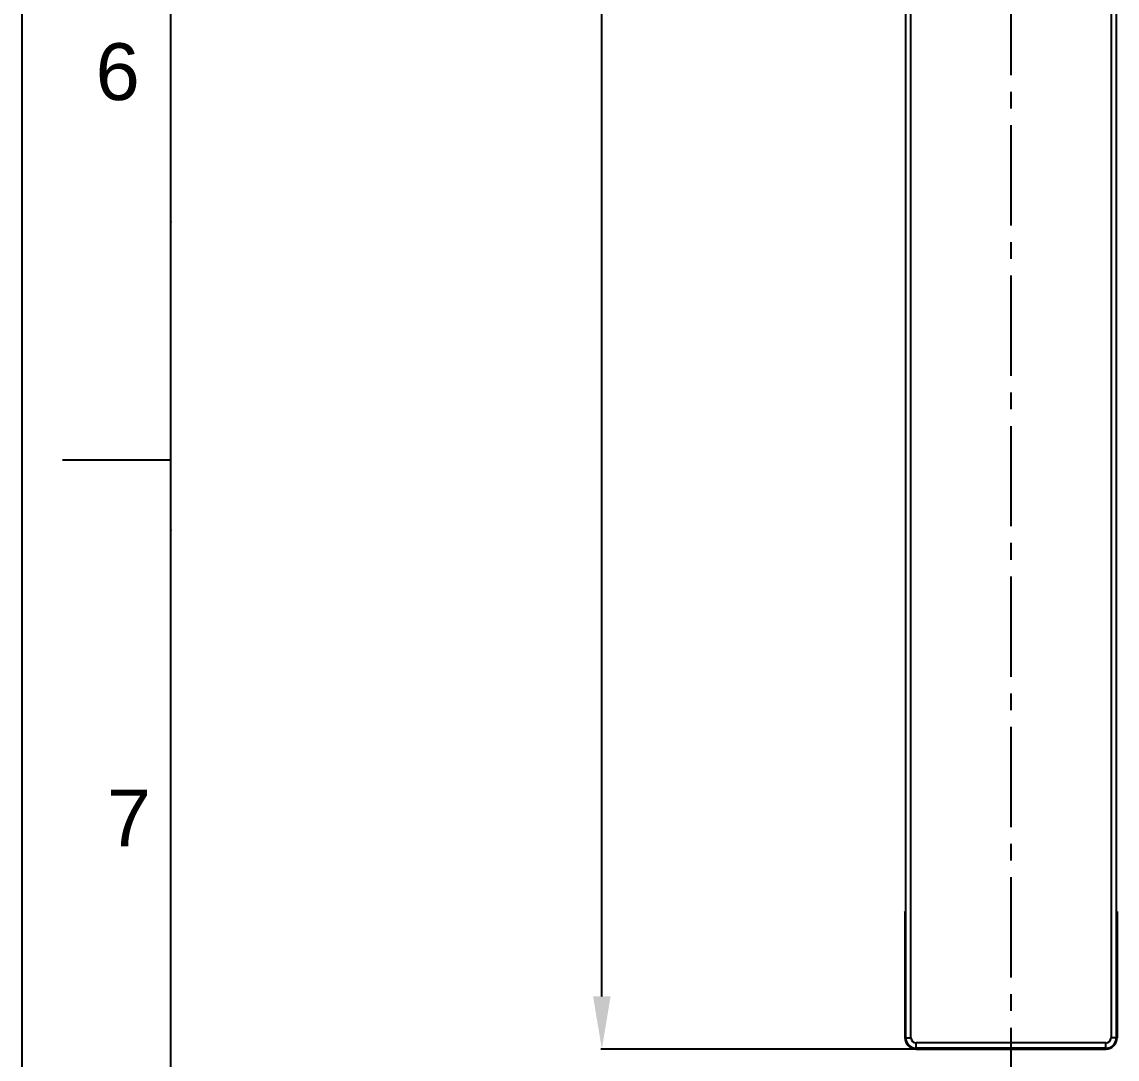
# Model space of a CAD drawing. Header units: millimetres. Extents: x -1516 to -675, y 295 to 1484.
# Drawn here: x -1516 to -1308, y 492.3 to 689.3 of the extents above; entities that cross this region are included whole.
import ezdxf

# ---------------------------------------------------------------- set-up
doc = ezdxf.new("R2010")
doc.units = ezdxf.units.MM
doc.linetypes.add('CENTER2', pattern=[28.575, 19.05, -3.175, 3.175, -3.175])
doc.layers.add('FORM2', color=7, linetype='Continuous')
doc.styles.get("Standard").update_dxf_attribs({"font": 'arial.ttf'})
doc.dimstyles.get("Standard").update_dxf_attribs({"dimtxt": 10, "dimasz": 10, "dimexe": 0.18, "dimexo": 0.0625, "dimgap": 4, "dimtad": 0, "dimtih": 1, "dimtoh": 1, "dimdec": 1, "dimdsep": 46, "dimtxsty": 'Standard', "dimcen": 0, "dimclrd": 3, "dimclre": 3, "dimclrt": 3, "dimadec": 0, "dimazin": 0, "dimtfac": 1, "dimtdec": 1, "dimtofl": 0, "dimtmove": 0, "dimatfit": 3, "dimfxl": 1, "dimtolj": 1, "dimtzin": 0, "dimarcsym": 0})

# ---------------------------------------------------------------- blocks, each defined once
blk = doc.blocks.new('*D4')
at = {"color": 3, "lineweight": -2, "transparency": 16777216}
for p, q in [((-1346.16, 1144.51), (-1406, 1144.51)), ((-1405.82, 1134.51), (-1405.82, 828.48)), ((-1405.82, 504.22), (-1405.82, 810.26)), ((-1346.16, 494.22), (-1406, 494.22))]:
    blk.add_line(p, q, dxfattribs=at)
at = {"color": 3, "lineweight": 18, "transparency": 16777216}
for points in [[(-1407.49, 1134.51), (-1404.16, 1134.51), (-1405.82, 1144.51)], [(-1407.49, 504.22), (-1404.16, 504.22), (-1405.82, 494.22)]]:
    blk.add_solid(points, dxfattribs=at)
at = {"color": 3, "lineweight": 18, "transparency": 16777216, "insert": (-1405.82, 819.37), "char_height": 10, "attachment_point": 5}
blk.add_mtext('\\A1;650.3', dxfattribs=at)

msp = doc.modelspace()

# ---------------------------------------------------------------- linework, layer by layer
at = {"color": 1, "linetype": 'CENTER2', "lineweight": 25}
msp.add_line((-1328.1, 479.22), (-1328.1, 1159.51), dxfattribs=at)
at = {"lineweight": 25}
for p, q in [((-1348.1, 496.37), (-1348.1, 1142.37)), ((-1347.1, 496.37), (-1347.1, 1142.37)), ((-1309.1, 1142.37), (-1309.1, 496.37)), ((-1308.1, 1142.37), (-1308.1, 496.37)), ((-1348.12, 520.1), (-1348.24, 520.35)), ((-1348.24, 520.35), (-1348.24, 496.37)), ((-1348.24, 520.35), (-1348.1, 520.35)), ((-1348.12, 520.1), (-1348.12, 506.1)), ((-1348.12, 520.1), (-1348.1, 520.1)), ((-1308.1, 520.35), (-1307.95, 520.35)), ((-1308.08, 520.1), (-1308.1, 520.1)), ((-1307.95, 520.35), (-1308.08, 520.1)), ((-1308.08, 520.1), (-1308.08, 506.1)), ((-1307.95, 520.35), (-1307.95, 496.37)), ((-1348.12, 506.1), (-1348.1, 506.1)), ((-1348.1, 506.06), (-1348.12, 506.1)), ((-1308.1, 506.06), (-1308.08, 506.1)), ((-1308.08, 506.1), (-1308.1, 506.1)), ((-1348.1, 496.37), (-1348.24, 496.37)), ((-1348.1, 496.37), (-1347.1, 496.37)), ((-1346.1, 494.37), (-1346.1, 495.37)), ((-1310.1, 495.37), (-1346.1, 495.37)), ((-1310.1, 494.37), (-1310.1, 495.37)), ((-1308.1, 496.37), (-1309.1, 496.37)), ((-1307.95, 496.37), (-1308.1, 496.37)), ((-1310.1, 494.37), (-1346.1, 494.37)), ((-1346.1, 494.37), (-1346.1, 494.22)), ((-1346.1, 494.22), (-1310.1, 494.22)), ((-1328.1, 494.34), (-1328.1, 494.26)), ((-1310.1, 494.22), (-1310.1, 494.37))]:
    msp.add_line(p, q, dxfattribs=at)
for centre, radius, start, end in [((-1346.1, 496.37), 2.14, 180, 270), ((-1346.1, 496.37), 2, 180, 270), ((-1346.1, 496.37), 1, 180, 270), ((-1310.1, 496.37), 2, 270, 0), ((-1310.1, 496.37), 1, 270, 0), ((-1310.1, 496.37), 2.14, 270, 0)]:
    msp.add_arc(centre, radius, start, end, dxfattribs=at)
for start_param, end_param in [(4.712389, 7.853982), (1.570796, 4.712389)]:
    msp.add_ellipse((-1328.1, 494.3), major_axis=(-4.5, 0), ratio=0.008727, start_param=start_param, end_param=end_param, dxfattribs=at)
at = {"layer": 'FORM2', "linetype": 'Continuous'}
for p, q in [((-1515.98, 1483.91), (-1515.98, 294.62)), ((-1487.66, 322.94), (-1487.66, 1455.59)), ((-1487.66, 606.1), (-1508.24, 606.1))]:
    msp.add_line(p, q, dxfattribs=at)
for p in [(-1487.66, 651.38), (-1487.66, 651.38), (-1487.66, 592.79), (-1487.66, 592.79)]:
    msp.add_point(p, dxfattribs=at)

# ---------------------------------------------------------------- texts
at = {"layer": 'FORM2', "linetype": 'Continuous', "char_height": 10.79, "attachment_point": 5}
for s, insert in [('6', (-1497.78, 679.81)), ('7', (-1495.66, 538.12))]:
    msp.add_mtext_dynamic_manual_height_columns(s, width=35.3956, gutter_width=8.85, heights=[0], dxfattribs=dict(at, insert=insert))

# ---------------------------------------------------------------- dimensions: what is measured, and where the dimension line sits
at = {"lineweight": 18}
dim = msp.add_linear_dim(base=(-1405.82, 494.22), p1=(-1346.1, 1144.51), p2=(-1346.1, 494.22), angle=90, dimstyle='Standard', dxfattribs=at)
dim.commit()
dim.dimension.update_dxf_attribs({"geometry": '*D4', "text_midpoint": (-1405.82, 819.37)})

doc.saveas('drawing.dxf')
